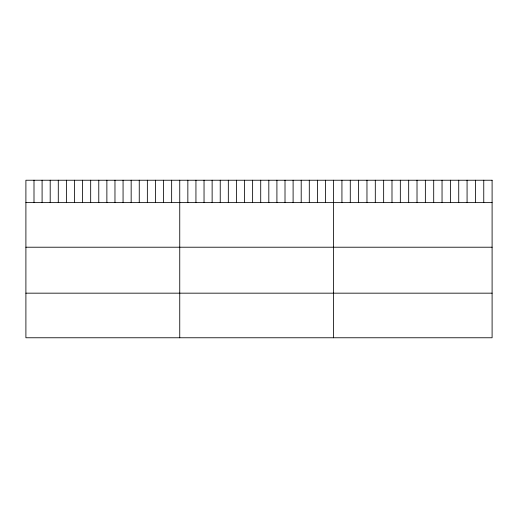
<?xml version="1.0" encoding="UTF-8"?>
<svg xmlns="http://www.w3.org/2000/svg" width="518" height="518" viewBox="0 0 518 518"><rect width="100%" height="100%" fill="white"/><g stroke="black" fill="none" stroke-linecap="round" stroke-linejoin="round"><path stroke-width="0.78" d="M25.9 202.616L492.1 202.616M25.9 247.215L492.1 247.215M25.9 293.169L492.1 293.169M483.76 180.232L483.76 202.616M475.414 180.232L475.414 202.616M467.074 180.232L467.074 202.616M458.728 180.232L458.728 202.616M450.388 180.232L450.388 202.616M442.042 180.232L442.042 202.616M433.702 180.232L433.702 202.616M425.362 180.232L425.362 202.616M417.016 180.232L417.016 202.616M408.676 180.232L408.676 202.616M400.33 180.232L400.33 202.616M391.99 180.232L391.99 202.616M383.65 180.232L383.65 202.616M375.304 180.232L375.304 202.616M366.964 180.232L366.964 202.616M358.618 180.232L358.618 202.616M350.278 180.232L350.278 202.616M341.932 180.232L341.932 202.616M333.592 180.232L333.592 337.768M325.492 180.232L325.492 202.616M317.398 180.232L317.398 202.616M309.298 180.232L309.298 202.616M301.204 180.232L301.204 202.616M293.104 180.232L293.104 202.616M285.01 180.232L285.01 202.616M276.91 180.232L276.91 202.616M268.816 180.232L268.816 202.616M260.716 180.232L260.716 202.616M252.622 180.232L252.622 202.616M244.522 180.232L244.522 202.616M236.428 180.232L236.428 202.616M228.328 180.232L228.328 202.616M220.234 180.232L220.234 202.616M212.134 180.232L212.134 202.616M204.04 180.232L204.04 202.616M195.94 180.232L195.94 202.616M187.846 180.232L187.846 202.616M179.746 180.232L179.746 337.768M171.646 180.232L171.646 202.616M163.552 180.232L163.552 202.616M155.452 180.232L155.452 202.616M147.358 180.232L147.358 202.616M139.258 180.232L139.258 202.616M131.164 180.232L131.164 202.616M123.064 180.232L123.064 202.616M114.97 180.232L114.97 202.616M106.87 180.232L106.87 202.616M98.776 180.232L98.776 202.616M90.676 180.232L90.676 202.616M82.582 180.232L82.582 202.616M74.482 180.232L74.482 202.616M66.388 180.232L66.388 202.616M58.288 180.232L58.288 202.616M50.194 180.232L50.194 202.616M42.094 180.232L42.094 202.616M34 180.232L34 202.616M492.1 180.232L25.9 180.232L25.9 337.768L492.1 337.768L492.1 180.232"/></g></svg>
